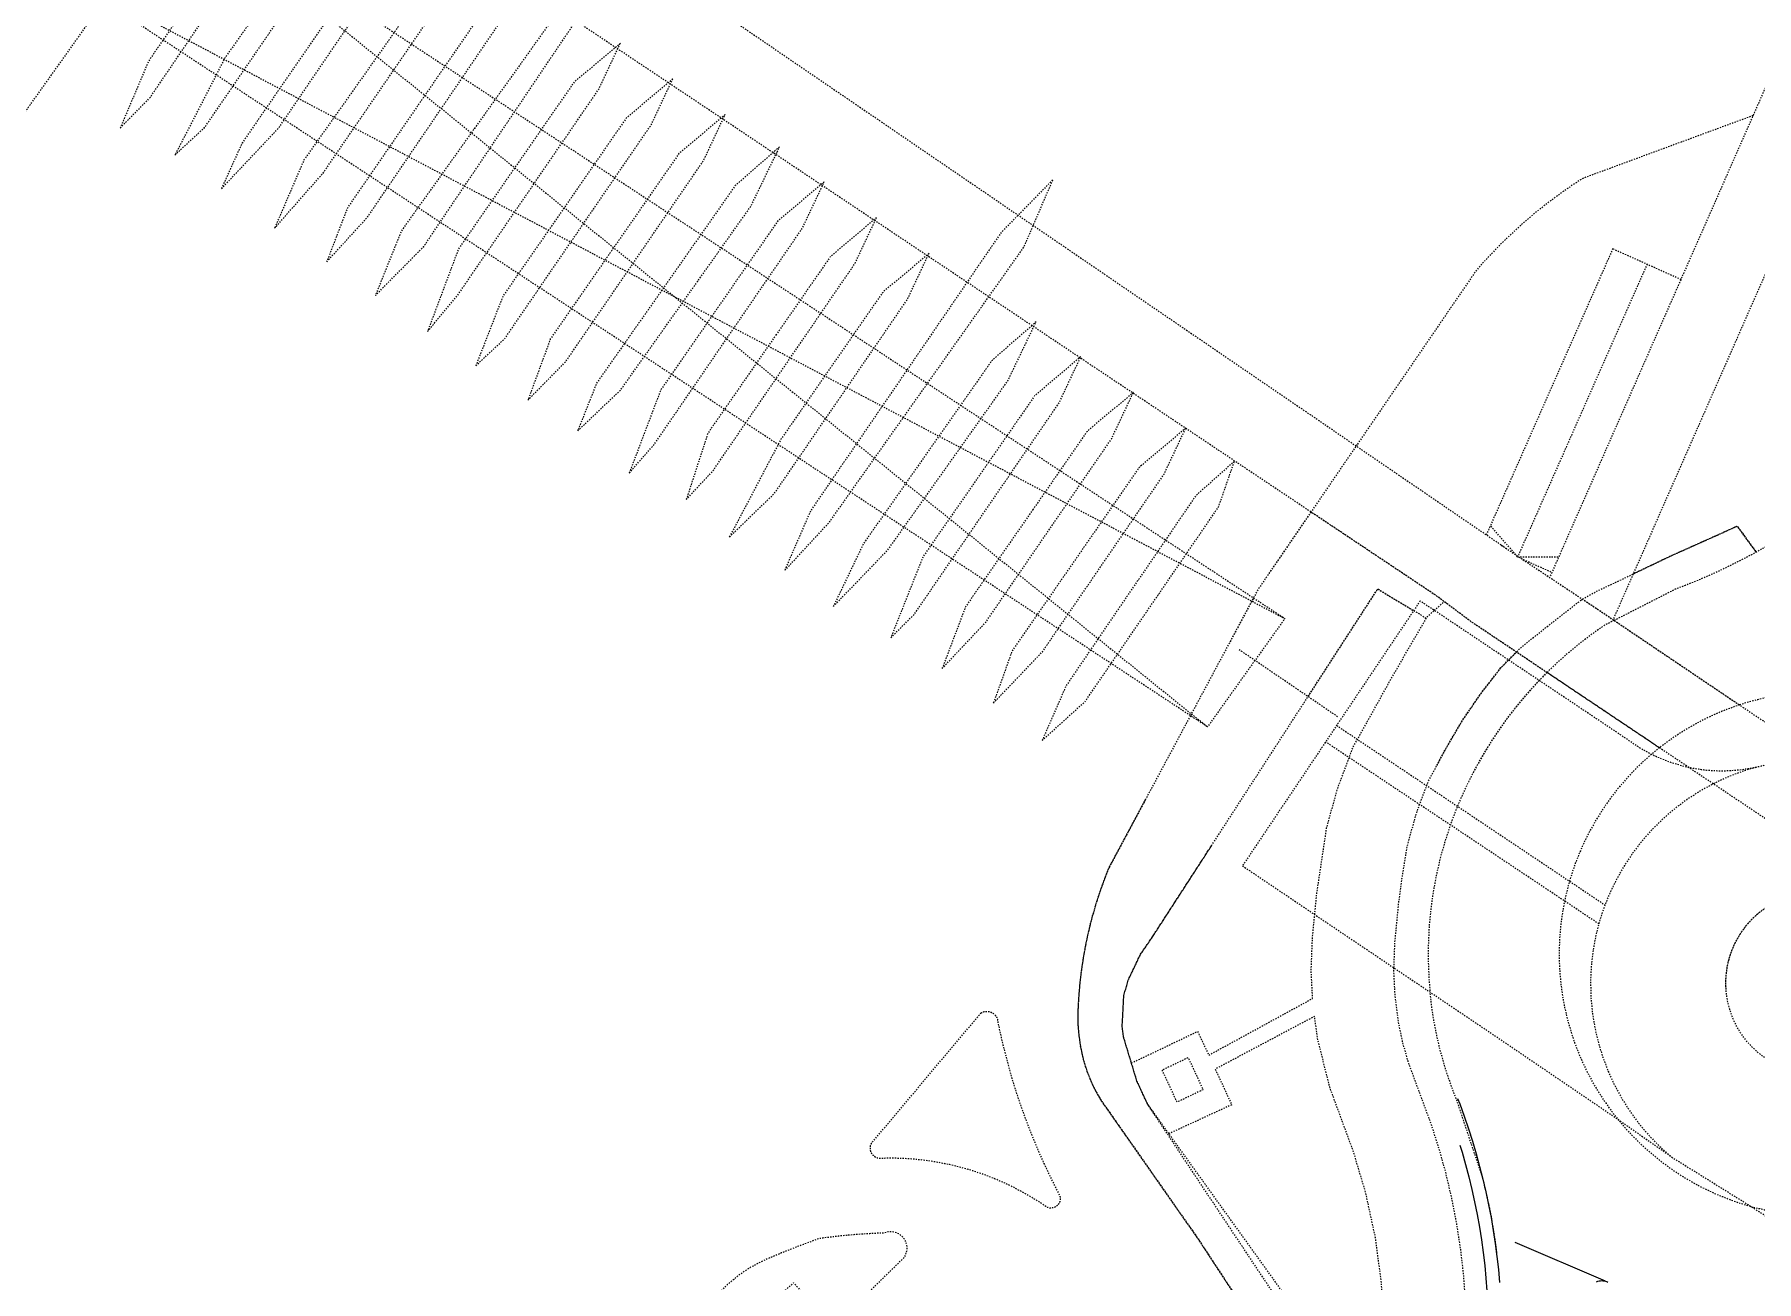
# Model space of a CAD drawing. Header units: millimetres. Extents: x 50357 to 985146, y 723188 to 1803594.
# Drawn here: x 829708.3 to 829839.8, y 818204.1 to 818299.3 of the extents above; entities that cross this region are included whole.
import ezdxf
from ezdxf.xclip import XClip

# ---------------------------------------------------------------- set-up
doc = ezdxf.new("R2010")
doc.units = ezdxf.units.MM
doc.header["$LTSCALE"] = 3
doc.header["$MEASUREMENT"] = 0
doc.linetypes.add('x-baseplan$0$DGN Style 2', pattern=[1.94727e-06, 0, -1.94727e-06])
doc.linetypes.add('x-baseplan$0$XXXXX-PIW-DWG-P00-XXXX-R100-WS4-00$0$XXXXX-PIW-P-WHCGRDP1-XXX$0$DIVIDE2', pattern=[0.625, 0.25, -0.125, 0, -0.125, 0, -0.125])
for name, color, linetype in [('00_Xref', 7, 'Continuous'), ('x-baseplan$0$XXXXX-PIW-DWG-P00-XXXX-R100-WS4-00$0$XXXXX-PIW-P-WHCGRDP1-XXX$0$MMH813_1', 3, 'Continuous'), ('x-baseplan$0$XXXXX-PIW-DWG-P00-XXXX-R100-WS4-00$0$XXXXX-PIW-P-WHCGRDP1-XXX$0$MMH813__', 3, 'Continuous'), ('x-baseplan$0$XXXXX-PIW-DWG-P00-XXXX-R100-WS4-00$0$XXXXX-PIW-P-WHCGRDP1-XXX$0$MMH813_T', 3, 'x-baseplan$0$XXXXX-PIW-DWG-P00-XXXX-R100-WS4-00$0$XXXXX-PIW-P-WHCGRDP1-XXX$0$DIVIDE2')]:
    doc.layers.add(name, color=color, linetype=linetype)
doc.layers.add('x-baseplan$0$AR-ROAD_AR_BS_MI_', color=7, linetype='Continuous', true_color=0x6d6d6d)

# ---------------------------------------------------------------- blocks, each defined once
blk = doc.blocks.new('x-baseplan$0$XXXXX-PIW-DWG-P00-XXXX-R100-WS4-00')
at = {"layer": 'x-baseplan$0$XXXXX-PIW-DWG-P00-XXXX-R100-WS4-00$0$XXXXX-PIW-P-WHCGRDP1-XXX$0$MMH813_1', "ltscale": 0.005142}
blk.add_lwpolyline([(834452.43, 818204.05), (834452.52, 818204.09), (834452.62, 818204.11), (834452.72, 818204.13), (834452.82, 818204.14), (834452.92, 818204.13), (834453.02, 818204.12), (834453.11, 818204.1), (834453.21, 818204.07), (834453.3, 818204.02)], dxfattribs=at)
at = {"layer": 'x-baseplan$0$XXXXX-PIW-DWG-P00-XXXX-R100-WS4-00$0$XXXXX-PIW-P-WHCGRDP1-XXX$0$MMH813__', "ltscale": 0.005142}
for points in [[(834441.82, 818218.05, 0), (834441.98, 818217.62, 0), (834442.32, 818216.68, 0), (834442.65, 818215.73, 0), (834442.95, 818214.78, 0), (834443.24, 818213.82, 0), (834443.5, 818212.85, 0), (834443.75, 818211.88, 0), (834443.98, 818210.91, 0), (834444.18, 818209.93, 0), (834444.37, 818208.95, 0), (834444.54, 818207.96, 0), (834444.69, 818206.98, 0), (834444.82, 818205.98, 0), (834444.93, 818204.99, 0), (834445.01, 818203.99, 0)], [(834442, 818214.48, 5.71), (834442.16, 818213.94, 5.72), (834442.43, 818213, 5.69), (834442.68, 818212.05, 5.64), (834442.91, 818211.1, 5.64), (834443.12, 818210.14, 5.65), (834443.31, 818209.18, 5.65), (834443.49, 818208.21, 5.63), (834443.64, 818207.25, 5.65), (834443.77, 818206.28, 5.64), (834443.89, 818205.3, 5.64), (834443.98, 818204.33, 5.64), (834444.06, 818203.35, 5.63)]]:
    blk.add_polyline3d(points, dxfattribs=at)
at = {"layer": 'x-baseplan$0$XXXXX-PIW-DWG-P00-XXXX-R100-WS4-00$0$XXXXX-PIW-P-WHCGRDP1-XXX$0$MMH813_T', "ltscale": 10}
blk.add_line((834453.11, 818204.1), (834444.57, 818207.74), dxfattribs=at)
blk = doc.blocks.new('x-baseplan')
at = {"layer": 'x-baseplan$0$AR-ROAD_AR_BS_MI_', "linetype": 'x-baseplan$0$DGN Style 2'}
for p, q in [((834473.77, 818314.41), (834449.02, 818258.21)), ((834479, 818312.06), (834453.69, 818254.6)), ((834366.73, 818292.08), (834366.72, 818292.06)), ((834368.23, 818291.03), (834368.24, 818291.05)), ((834370.23, 818289.68), (834370.23, 818289.68)), ((834371.79, 818288.61), (834371.79, 818288.61)), ((834374.23, 818286.96), (834374.23, 818286.95)), ((834375.79, 818285.89), (834375.8, 818285.89)), ((834378.23, 818284.23), (834378.23, 818284.23)), ((834379.8, 818283.16), (834379.8, 818283.17)), ((834453.67, 818282.92), (834444.01, 818261.07)), ((834456.29, 818281.74), (834446.4, 818259.39)), ((834453.68, 818282.91), (834458.91, 818280.56)), ((834382.28, 818281.48), (834382.27, 818281.48)), ((834383.8, 818280.44), (834383.8, 818280.45)), ((834385.79, 818279.09), (834385.79, 818279.08)), ((834387.35, 818278.02), (834387.36, 818278.02)), ((834391.36, 818275.29), (834391.36, 818275.3)), ((834393.8, 818273.64), (834393.79, 818273.64)), ((834395.36, 818272.57), (834395.36, 818272.57)), ((834401.88, 818268.14), (834401.88, 818268.14)), ((834403.4, 818267.1), (834403.41, 818267.1)), ((834405.4, 818265.74), (834405.39, 818265.74)), ((834406.96, 818264.68), (834406.96, 818264.68)), ((834410.96, 818261.95), (834410.96, 818261.95)), ((834446.4, 818259.39), (834444.35, 818261.74)), ((834413.4, 818260.3), (834413.4, 818260.29)), ((834446.4, 818259.39), (834449.54, 818259.4)), ((834446.66, 818259.27), (834449.01, 818258.22)), ((834414.96, 818259.23), (834414.96, 818259.23)), ((834449.02, 818258.21), (834448.81, 818257.74)), ((834418.96, 818256.5), (834418.97, 818256.51)), ((834432.66, 818247.18), (834425.11, 818252.32))]:
    blk.add_line(p, q, dxfattribs=at)
at = {"layer": 'x-baseplan$0$AR-ROAD_AR_BS_MI_', "linetype": 'x-baseplan$0$DGN Style 2', "flags": 128}
for points in [[(834343.79, 818329.47), (834445.38, 818260.14)], [(834448.64, 818250.56), (834442.92, 818254.39), (834440.12, 818256.47), (834334.7, 818326.87)], [(834453.78, 818254.55), (834458.46, 818256.94), (834459.23, 818257.24), (834459.99, 818257.54), (834460.74, 818257.86), (834461.49, 818258.19), (834462.23, 818258.54), (834462.96, 818258.9), (834463.69, 818259.27), (834464.42, 818259.65), (834465.13, 818260.05), (834465.84, 818260.45), (834466.54, 818260.88), (834467.23, 818261.31), (834467.92, 818261.75), (834468.81, 818262.36), (834477.42, 818269.7), (834478.01, 818270.35), (834478.59, 818271.01), (834479.16, 818271.69), (834479.72, 818272.37), (834480.27, 818273.06), (834480.8, 818273.76), (834481.33, 818274.47), (834481.84, 818275.19), (834482.33, 818275.92), (834482.82, 818276.65), (834483.29, 818277.4), (834483.75, 818278.15), (834484.2, 818278.91), (834484.63, 818279.68), (834485.05, 818280.45), (834485.45, 818281.24), (834485.84, 818282.03), (834486.22, 818282.82), (834486.71, 818283.92), (834496.65, 818308.01), (834499.33, 818314.5), (834500.01, 818316.15)], [(834500, 818315.62), (834492.39, 818297.18), (834481.35, 818270.4), (834473.04, 818250.25), (834472.95, 818250.06), (834472.87, 818249.87), (834472.77, 818249.68), (834472.68, 818249.5), (834472.58, 818249.31), (834472.48, 818249.13), (834472.37, 818248.95), (834472.34, 818248.9), (834472.26, 818248.77), (834472.15, 818248.59), (834472.04, 818248.41), (834471.92, 818248.24), (834471.8, 818248.07), (834471.68, 818247.9), (834471.55, 818247.73), (834471.42, 818247.56), (834471.29, 818247.4), (834471.15, 818247.24), (834471.01, 818247.08), (834470.87, 818246.93), (834470.73, 818246.77), (834470.58, 818246.62), (834470.43, 818246.47), (834470.28, 818246.33), (834470.13, 818246.18), (834469.97, 818246.04), (834469.81, 818245.91), (834469.65, 818245.77), (834469.49, 818245.64), (834469.32, 818245.51), (834469.16, 818245.38), (834468.99, 818245.26), (834468.81, 818245.14), (834468.64, 818245.02), (834468.46, 818244.91), (834468.29, 818244.8), (834468.27, 818244.79), (834468.11, 818244.69), (834467.92, 818244.59), (834467.74, 818244.49), (834467.55, 818244.39), (834467.37, 818244.29), (834467.18, 818244.2), (834466.99, 818244.11), (834466.8, 818244.03), (834466.6, 818243.94), (834466.41, 818243.87), (834466.21, 818243.79), (834466.01, 818243.72), (834465.82, 818243.65), (834465.62, 818243.59), (834465.42, 818243.53), (834465.21, 818243.47), (834465.01, 818243.41), (834464.81, 818243.36), (834464.6, 818243.32), (834464.4, 818243.27), (834464.19, 818243.23), (834463.98, 818243.2), (834463.78, 818243.17), (834463.57, 818243.14), (834463.36, 818243.11), (834463.15, 818243.09), (834462.94, 818243.07), (834462.73, 818243.06), (834462.52, 818243.05), (834462.31, 818243.04), (834462.1, 818243.04), (834461.89, 818243.04), (834461.68, 818243.04), (834461.47, 818243.05), (834461.26, 818243.06), (834461.05, 818243.07), (834460.84, 818243.09), (834460.64, 818243.11), (834460.43, 818243.14), (834460.22, 818243.17), (834460.01, 818243.2), (834459.81, 818243.24), (834459.6, 818243.28), (834459.48, 818243.31), (834459.39, 818243.32), (834459.19, 818243.37), (834458.99, 818243.42), (834458.78, 818243.48), (834458.58, 818243.54), (834458.38, 818243.6), (834458.18, 818243.66), (834457.98, 818243.73), (834457.79, 818243.8), (834457.59, 818243.88), (834457.4, 818243.96), (834457.2, 818244.04), (834457.01, 818244.13), (834456.82, 818244.21), (834456.63, 818244.31), (834456.62, 818244.31), (834456.44, 818244.4), (834456.26, 818244.5), (834456.08, 818244.6), (834455.89, 818244.71), (834455.71, 818244.82), (834455.54, 818244.93), (834455.36, 818245.04), (834455.19, 818245.16), (834455.01, 818245.28), (834454.78, 818245.45), (834448.05, 818249.95), (834445.71, 818251.51), (834442.9, 818253.39), (834440.04, 818255.3), (834438.96, 818256.02)], [(834354.33, 818313.96), (834351.39, 818311.07), (834341.87, 818297.25), (834339.7, 818292.14)], [(834341.18, 818312.19), (834428.63, 818254.68), (834422.72, 818246.41), (834335.37, 818303.84), (834341.18, 818312.19)], [(834341.18, 818312.19), (834381.99, 818279.27), (834422.72, 818246.41)], [(834343.87, 818290.07), (834346.14, 818292.16), (834356.48, 818307.25), (834358.43, 818311.13)], [(834358.42, 818311.15), (834355.09, 818307.94), (834347.68, 818297.46), (834343.88, 818290.07)], [(834339.69, 818292.13), (834341.97, 818294.44), (834352.93, 818310.55)], [(834362.13, 818308.66), (834359.19, 818305.76), (834349, 818290.97), (834347.42, 818287.49)], [(834376.45, 818305.68), (834361.15, 818284.25), (834359.18, 818279.34), (834362.88, 818283.09), (834377.47, 818304.72), (834379.37, 818308.78), (834376.45, 818305.68)], [(834366.22, 818305.84), (834362.89, 818302.63), (834353.73, 818289.69), (834351.48, 818284.47)], [(834351.48, 818284.47), (834355.19, 818288.69), (834364.28, 818301.94), (834366.23, 818305.82)], [(834347.43, 818287.5), (834351.8, 818292.13), (834360.73, 818305.24)], [(834335.37, 818303.84), (834381.99, 818279.27), (834428.63, 818254.68)], [(834369.93, 818303.35), (834366.98, 818300.46), (834357.04, 818286.02), (834355.47, 818281.92)], [(834355.47, 818281.92), (834358.56, 818285.3), (834368.52, 818299.94)], [(834377.89, 818298.6), (834374.35, 818295.62), (834365.53, 818282.9), (834363.16, 818276.59)], [(834363.17, 818276.6), (834365.46, 818279.36), (834376.24, 818295.09), (834377.89, 818298.6)], [(834381.89, 818295.88), (834378.35, 818292.9), (834368.92, 818279.29), (834366.85, 818273.98)], [(834366.85, 818273.98), (834369.06, 818276.05), (834380.24, 818292.37), (834381.89, 818295.88)], [(834370.82, 818271.35), (834373.72, 818274.3), (834384.24, 818289.64), (834385.89, 818293.15)], [(834385.89, 818293.15), (834382.36, 818290.17), (834372.54, 818276.02), (834370.83, 818271.35)], [(834464.37, 818293.07), (834451.38, 818288.28), (834451.12, 818288.12), (834450.87, 818287.95), (834450.62, 818287.79), (834450.38, 818287.62), (834450.13, 818287.45), (834449.88, 818287.28), (834449.64, 818287.1), (834449.4, 818286.93), (834449.16, 818286.75), (834448.92, 818286.57), (834448.68, 818286.38), (834448.44, 818286.2), (834448.2, 818286.01), (834447.97, 818285.83), (834447.74, 818285.64), (834447.51, 818285.45), (834447.28, 818285.25), (834447.05, 818285.06), (834446.82, 818284.86), (834446.6, 818284.66), (834446.38, 818284.46), (834446.16, 818284.26), (834445.94, 818284.05), (834445.72, 818283.85), (834445.5, 818283.64), (834445.29, 818283.43), (834445.07, 818283.22), (834444.86, 818283), (834444.65, 818282.79), (834444.45, 818282.57), (834444.24, 818282.36), (834444.04, 818282.14), (834443.83, 818281.91), (834443.63, 818281.69), (834443.43, 818281.47), (834443.21, 818281.21), (834434.16, 818267.98)], [(834389.72, 818290.4), (834386.66, 818287.73), (834376.07, 818272.64), (834374.63, 818269.01)], [(834374.63, 818269.01), (834377.9, 818272.12), (834387.86, 818286.16), (834389.86, 818290.3)], [(834389.86, 818290.3), (834390.04, 818290.67), (834389.72, 818290.4)], [(834393.45, 818288.01), (834389.91, 818285.03), (834380.97, 818272.13), (834378.56, 818265.78)], [(834378.56, 818265.78), (834380.49, 818268), (834391.8, 818284.5), (834393.45, 818288.01)], [(834406.97, 818284.16), (834392.41, 818262.9), (834390.42, 818258.33), (834393.84, 818262.03), (834408.71, 818283.05), (834410.93, 818288.2), (834406.97, 818284.16)], [(834382.91, 818263.76), (834384.96, 818265.96), (834395.8, 818281.78), (834397.45, 818285.28)], [(834397.45, 818285.28), (834393.92, 818282.3), (834389.8, 818276.36)], [(834386.21, 818260.9), (834389.65, 818264.23), (834399.81, 818279.05), (834401.46, 818282.56)], [(834401.46, 818282.56), (834397.92, 818279.58), (834390.15, 818268.37), (834386.22, 818260.91)], [(834409.32, 818277.05), (834406.27, 818274.39), (834396.44, 818260.38), (834394.15, 818255.6)], [(834394.15, 818255.6), (834398.32, 818259.93), (834407.47, 818272.82), (834409.46, 818276.96)], [(834409.46, 818276.96), (834409.64, 818277.33), (834409.32, 818277.05)], [(834389.79, 818276.36), (834384.57, 818268.83), (834382.92, 818263.76)], [(834398.54, 818253.22), (834400.32, 818254.99), (834411.4, 818271.16), (834413.05, 818274.67)], [(834413.05, 818274.67), (834409.52, 818271.68), (834400.99, 818259.39), (834398.54, 818253.22)], [(834402.45, 818250.86), (834405.79, 818254.4), (834415.41, 818268.43), (834417.06, 818271.94)], [(834417.06, 818271.94), (834413.52, 818268.96), (834409.4, 818263.01)], [(834421.06, 818269.22), (834417.52, 818266.24), (834407.8, 818252.21), (834406.37, 818248.22)], [(834406.37, 818248.22), (834410.11, 818252.14), (834419.41, 818265.71), (834421.06, 818269.22)], [(834434.15, 818267.97), (834430.63, 818262.82), (834430.62, 818262.81)], [(834410.09, 818245.37), (834413.38, 818248.35), (834423.57, 818263.21), (834424.78, 818266.69)], [(834424.78, 818266.69), (834421.81, 818264.04), (834417.4, 818257.57)], [(834409.4, 818263.02), (834404.24, 818255.57), (834402.46, 818250.87)], [(834430.63, 818262.82), (834426.56, 818256.87), (834426.29, 818256.36)], [(834430.62, 818262.81), (834427.36, 818258.05)], [(834459.48, 818243.31), (834457.23, 818244.81), (834449.18, 818250.2), (834448.64, 818250.56), (834446.31, 818252.12), (834442.92, 818254.39), (834440.79, 818255.98), (834440.12, 818256.47), (834430.62, 818262.81)], [(834451.2, 818256.05), (834451.34, 818256.16), (834451.36, 818256.17), (834452.43, 818256.76), (834453.46, 818257.24), (834458.03, 818259.43), (834463.16, 818261.73), (834464.6, 818259.75)], [(834455.23, 818258.1), (834458.04, 818259.44), (834463.17, 818261.74), (834464.61, 818259.76)], [(834445.15, 818260.29), (834446.35, 818259.48), (834451.5, 818256.06)], [(834445.15, 818260.29), (834445.38, 818260.14), (834446.35, 818259.48), (834451.34, 818256.16), (834451.5, 818256.06), (834452.34, 818255.5), (834452.65, 818255.3), (834453.77, 818254.54), (834463.14, 818248.22), (834463.35, 818248.08), (834466.41, 818246.03), (834468.27, 818244.79)], [(834417.39, 818257.58), (834411.91, 818249.53), (834410.1, 818245.38)], [(834434.96, 818186.43), (834434.23, 818191.83), (834428.99, 818201.32), (834418.15, 818217.61), (834417.33, 818219.37), (834416.32, 818222.7), (834416.21, 818223.57), (834416.33, 818225.9), (834416.69, 818227.12), (834417.61, 818229.05), (834418.47, 818230.3), (834435.72, 818256.94), (834438.46, 818255.28)], [(834430.4, 818248.72), (834435.72, 818256.94), (834438.46, 818255.28)], [(834426.28, 818256.35), (834426.23, 818256.26), (834426.18, 818256.16), (834421.47, 818247.37), (834421.41, 818247.27), (834421.41, 818247.26)], [(834426.29, 818256.36), (834424.39, 818252.81)], [(834438.96, 818256.02), (834438.46, 818255.28), (834432.58, 818246.52), (834431.74, 818245.26), (834425.39, 818235.8)], [(834436.96, 818228.01), (834437.03, 818229.93), (834437.32, 818232.92), (834437.57, 818234.8), (834437.98, 818237.34), (834438.67, 818239.78), (834438.92, 818240.48), (834439.46, 818241.92), (834439.58, 818242.24), (834440.72, 818244.38), (834442.08, 818246.74), (834443.55, 818248.89), (834445.13, 818250.93), (834445.71, 818251.51), (834446.7, 818252.51), (834448.53, 818253.97), (834449.95, 818255.08), (834451.2, 818256.05)], [(834440.04, 818255.3), (834440.79, 818255.98)], [(834451.5, 818256.06), (834452.65, 818255.3), (834453.77, 818254.54)], [(834430.91, 818232.08), (834431.06, 818233.63), (834431.82, 818238.7), (834432.67, 818241.74), (834433.54, 818244.06), (834433.83, 818244.84), (834434.17, 818245.45), (834436.75, 818250.09), (834439.47, 818254.78)], [(834438.47, 818255.29), (834439.4, 818254.72), (834440.05, 818255.31), (834440.05, 818255.31)], [(834453.77, 818254.54), (834453.1, 818254.2), (834452.66, 818253.9), (834452.22, 818253.59), (834451.79, 818253.27), (834451.37, 818252.95), (834450.95, 818252.61), (834450.53, 818252.27), (834450.12, 818251.93), (834449.72, 818251.57), (834449.32, 818251.21), (834448.64, 818250.56)], [(834453.77, 818254.54), (834463.14, 818248.22), (834463.35, 818248.08)], [(834424.38, 818252.82), (834424.38, 818252.82)], [(834440.24, 818243.46), (834440.73, 818244.39), (834442.09, 818246.75), (834443.56, 818248.9), (834445.14, 818250.94), (834446.31, 818252.12)], [(834448.64, 818250.56), (834448.35, 818250.26), (834448.05, 818249.95)], [(834448.65, 818250.57), (834448.36, 818250.27), (834448.06, 818249.96)], [(834457.23, 818244.81), (834449.18, 818250.2), (834448.64, 818250.56)], [(834448.05, 818249.95), (834447.68, 818249.56), (834447.32, 818249.16), (834446.97, 818248.76), (834446.62, 818248.35), (834446.28, 818247.94), (834445.95, 818247.51), (834445.62, 818247.09), (834445.31, 818246.65), (834445, 818246.22), (834444.7, 818245.77), (834444.4, 818245.33), (834444.12, 818244.87), (834443.84, 818244.41), (834443.57, 818243.95), (834443.31, 818243.48), (834443.05, 818243.01), (834442.81, 818242.53), (834442.57, 818242.05), (834442.34, 818241.57), (834442.12, 818241.08), (834441.91, 818240.58), (834441.81, 818240.35), (834441.7, 818240.09), (834441.51, 818239.59), (834441.32, 818239.09), (834441.27, 818238.92), (834441.15, 818238.58), (834440.82, 818237.56), (834440.68, 818237.06), (834440.54, 818236.57), (834440.42, 818236.07), (834440.3, 818235.57), (834440.19, 818235.06), (834440.09, 818234.56), (834440, 818234.05), (834439.91, 818233.54), (834439.84, 818233.03), (834439.78, 818232.52), (834439.72, 818232.01), (834439.67, 818231.5), (834439.63, 818230.98), (834439.61, 818230.47), (834439.59, 818229.95), (834439.57, 818229.44), (834439.57, 818228.92), (834439.58, 818228.41), (834439.6, 818227.89), (834439.62, 818227.38), (834439.65, 818226.87), (834439.72, 818226.16)], [(834448.06, 818249.96), (834447.69, 818249.57), (834447.33, 818249.17), (834446.98, 818248.77), (834446.63, 818248.36), (834446.29, 818247.94), (834445.96, 818247.52), (834445.63, 818247.1), (834445.32, 818246.66), (834445.01, 818246.23), (834444.71, 818245.78), (834444.41, 818245.33), (834444.13, 818244.88), (834443.85, 818244.42), (834443.58, 818243.96), (834443.32, 818243.49), (834443.06, 818243.02), (834442.91, 818242.72)], [(834472.34, 818248.9), (834472, 818248.94), (834471.65, 818248.98), (834471.3, 818249.01), (834470.95, 818249.04), (834470.6, 818249.06), (834470.25, 818249.08), (834469.91, 818249.08), (834469.56, 818249.09), (834469.21, 818249.08), (834468.86, 818249.07), (834468.51, 818249.06), (834468.16, 818249.03), (834467.81, 818249.01), (834467.46, 818248.97), (834467.12, 818248.93), (834466.77, 818248.88), (834466.42, 818248.83), (834466.08, 818248.77), (834465.74, 818248.71), (834465.39, 818248.64), (834465.05, 818248.56), (834464.71, 818248.48), (834464.37, 818248.39), (834464.04, 818248.3), (834463.7, 818248.2), (834463.35, 818248.08)], [(834463.35, 818248.08), (834463.02, 818247.97), (834462.69, 818247.85), (834462.36, 818247.73), (834462.03, 818247.6), (834461.71, 818247.47), (834461.39, 818247.33), (834461.07, 818247.18), (834460.76, 818247.03), (834460.45, 818246.87), (834460.14, 818246.71), (834459.83, 818246.54), (834459.53, 818246.37), (834459.23, 818246.19), (834458.93, 818246.01), (834458.64, 818245.82), (834458.34, 818245.62), (834458.06, 818245.42), (834457.77, 818245.22), (834457.23, 818244.81)], [(834421.41, 818247.26), (834415.18, 818235.64), (834415.07, 818235.36), (834414.96, 818235.08), (834414.85, 818234.8), (834414.75, 818234.52), (834414.65, 818234.24), (834414.55, 818233.96), (834414.45, 818233.67), (834414.35, 818233.39), (834414.26, 818233.1), (834414.17, 818232.82), (834414.09, 818232.53), (834414.01, 818232.24), (834413.92, 818231.95), (834413.85, 818231.66), (834413.77, 818231.37), (834413.7, 818231.08), (834413.63, 818230.79), (834413.56, 818230.5), (834413.5, 818230.2), (834413.44, 818229.91), (834413.38, 818229.61), (834413.33, 818229.32), (834413.27, 818229.02), (834413.22, 818228.73), (834413.18, 818228.43), (834413.13, 818228.14), (834413.09, 818227.84), (834413.05, 818227.54), (834413.02, 818227.24), (834412.98, 818226.94), (834412.95, 818226.65), (834412.93, 818226.35), (834412.9, 818226.05), (834412.88, 818225.75), (834412.86, 818225.45), (834412.84, 818225.15), (834412.83, 818224.85), (834412.82, 818224.55), (834412.82, 818224.25), (834412.82, 818223.95), (834412.83, 818223.65), (834412.85, 818223.35), (834412.88, 818223.05), (834412.91, 818222.75), (834412.95, 818222.46), (834412.99, 818222.16), (834413.05, 818221.86), (834413.11, 818221.57), (834413.17, 818221.28), (834413.24, 818220.99), (834413.33, 818220.7), (834413.42, 818220.41), (834413.51, 818220.13), (834413.62, 818219.85), (834413.73, 818219.57), (834413.85, 818219.29), (834413.97, 818219.02), (834414.11, 818218.75), (834414.25, 818218.49), (834414.4, 818218.23), (834414.55, 818217.97), (834414.71, 818217.72), (834414.88, 818217.47), (834415.08, 818217.2), (834421.98, 818207.35), (834426.39, 818200.63), (834426.49, 818200.42), (834426.52, 818200.36), (834426.65, 818200.09), (834426.78, 818199.82), (834426.91, 818199.54), (834427.03, 818199.27), (834427.15, 818199), (834427.27, 818198.72), (834427.39, 818198.45), (834427.5, 818198.17), (834427.62, 818197.89), (834427.73, 818197.61), (834427.84, 818197.33), (834427.95, 818197.05), (834428.05, 818196.77), (834428.76, 818195.43)], [(834432.58, 818246.52), (834434.17, 818245.45), (834439.46, 818241.92), (834441.81, 818240.35), (834450.36, 818234.63), (834453.08, 818232.81)], [(834452.6, 818231.37), (834449.99, 818233.11), (834441.27, 818238.92), (834438.92, 818240.48), (834433.54, 818244.06), (834431.74, 818245.26)], [(834457.23, 818244.81), (834456.96, 818244.59), (834456.62, 818244.31)], [(834456.62, 818244.31), (834456.36, 818244.08), (834456.1, 818243.85), (834455.84, 818243.61), (834455.59, 818243.37), (834455.34, 818243.12), (834455.1, 818242.87), (834454.86, 818242.62), (834454.63, 818242.36), (834454.4, 818242.09), (834454.17, 818241.83), (834453.95, 818241.56), (834453.74, 818241.28), (834453.52, 818241), (834453.32, 818240.72), (834453.12, 818240.43), (834452.84, 818240.02), (834452.65, 818239.72), (834452.47, 818239.43), (834452.29, 818239.13), (834452.12, 818238.82), (834451.95, 818238.52), (834451.79, 818238.21), (834451.63, 818237.9), (834451.48, 818237.58), (834451.33, 818237.27), (834451.19, 818236.95), (834451.06, 818236.63), (834450.93, 818236.3), (834450.8, 818235.98), (834450.69, 818235.65), (834450.57, 818235.32), (834450.47, 818234.98), (834450.37, 818234.65), (834450.36, 818234.63), (834450.27, 818234.31), (834450.19, 818233.98), (834450.1, 818233.64), (834450.03, 818233.3), (834449.99, 818233.11), (834449.95, 818232.96), (834449.89, 818232.61), (834449.83, 818232.27), (834449.78, 818231.92), (834449.73, 818231.58), (834449.69, 818231.23), (834449.66, 818230.89), (834449.63, 818230.54), (834449.6, 818230.19), (834449.59, 818229.84), (834449.58, 818229.49), (834449.57, 818229.14), (834449.58, 818228.79), (834449.58, 818228.45), (834449.6, 818228.1), (834449.62, 818227.75), (834449.64, 818227.4), (834449.68, 818227.05), (834449.71, 818226.71), (834449.76, 818226.36), (834449.81, 818226.02), (834449.86, 818225.67), (834449.93, 818225.33), (834449.99, 818224.99), (834450.07, 818224.65), (834450.15, 818224.31), (834450.24, 818223.97), (834450.33, 818223.63), (834450.43, 818223.3), (834450.53, 818222.96), (834450.64, 818222.63), (834450.75, 818222.3), (834450.87, 818221.98), (834451, 818221.65), (834451.13, 818221.33), (834451.27, 818221.01), (834451.41, 818220.69), (834451.56, 818220.37), (834451.72, 818220.06), (834451.88, 818219.75), (834452.04, 818219.44), (834452.21, 818219.14), (834452.39, 818218.84), (834452.57, 818218.54), (834452.76, 818218.25), (834452.95, 818217.95), (834453.15, 818217.67), (834453.35, 818217.38), (834453.55, 818217.1), (834453.76, 818216.82), (834454.05, 818216.46)], [(834486.46, 818228.69), (834486.12, 818228.56), (834483.23, 818227.44), (834476.28, 818232.08), (834475.18, 818232.82), (834467.85, 818237.71), (834463.02, 818240.94), (834459.75, 818243.12), (834459.48, 818243.31)], [(834417.97, 818240.85), (834415.18, 818235.64), (834415.07, 818235.36), (834414.96, 818235.08), (834414.85, 818234.8), (834414.75, 818234.52), (834414.65, 818234.24), (834414.55, 818233.96), (834414.45, 818233.67), (834414.35, 818233.39), (834414.26, 818233.1), (834414.17, 818232.82), (834414.09, 818232.53), (834414.01, 818232.24), (834413.92, 818231.95), (834413.85, 818231.66), (834413.77, 818231.37), (834413.7, 818231.08), (834413.63, 818230.79), (834413.56, 818230.5), (834413.5, 818230.2), (834413.44, 818229.91), (834413.38, 818229.61), (834413.33, 818229.32), (834413.27, 818229.02), (834413.22, 818228.73), (834413.18, 818228.43), (834413.13, 818228.13), (834413.09, 818227.84), (834413.05, 818227.54), (834413.02, 818227.24), (834412.98, 818226.94), (834412.95, 818226.65), (834412.93, 818226.35), (834412.9, 818226.05), (834412.88, 818225.75), (834412.86, 818225.45), (834412.84, 818225.15), (834412.83, 818224.85), (834412.82, 818224.55), (834412.82, 818224.25), (834412.82, 818223.95), (834412.83, 818223.65), (834412.85, 818223.35), (834412.88, 818223.05), (834412.91, 818222.75), (834412.95, 818222.46), (834412.99, 818222.16), (834413.05, 818221.86), (834413.11, 818221.57), (834413.17, 818221.28), (834413.24, 818220.99), (834413.33, 818220.7), (834413.42, 818220.41), (834413.51, 818220.13), (834413.62, 818219.85), (834413.73, 818219.57), (834413.85, 818219.29), (834413.97, 818219.02), (834414.11, 818218.75), (834414.25, 818218.49), (834414.4, 818218.23), (834414.55, 818217.97), (834414.71, 818217.72), (834414.88, 818217.47), (834415.08, 818217.2), (834421.98, 818207.35), (834426.39, 818200.63), (834426.49, 818200.42)], [(834435.06, 818186.66), (834435.1, 818186.74), (834434.35, 818190.16), (834433.93, 818192.46), (834433.21, 818194.68), (834432.25, 818196.74), (834432.21, 818196.81), (834431.43, 818198.07), (834430.26, 818200.33), (834429.32, 818202.07), (834418.15, 818217.61), (834417.33, 818219.37), (834416.32, 818222.7), (834416.21, 818223.57), (834416.33, 818225.9), (834416.69, 818227.12), (834417.61, 818229.05), (834418.47, 818230.3), (834423.06, 818237.39)], [(834425.39, 818235.8), (834428.69, 818233.58), (834430.91, 818232.08), (834436.96, 818228.01), (834439.72, 818226.16), (834445.29, 818222.41), (834454.05, 818216.46), (834458.17, 818213.57), (834464.22, 818209.8), (834464.22, 818209.8), (834466.27, 818208.48), (834475.4, 818202.6), (834493.03, 818192.41), (834496.5, 818190.55), (834500, 818188.75)], [(834416.91, 818220.75), (834418.41, 818221.46), (834420.4, 818222.41), (834421.96, 818223.16), (834422.82, 818221.35), (834430.75, 818225.68), (834430.7, 818226.63), (834430.64, 818227.81), (834430.74, 818230.36), (834430.91, 818232.08)], [(834443.9, 818188.76), (834441.33, 818189.37), (834441.71, 818191.26), (834442, 818193.07), (834442.24, 818194.98), (834442.39, 818196.9), (834442.48, 818198.82), (834442.49, 818200.75), (834442.42, 818202.67), (834442.28, 818204.59), (834442.06, 818206.5), (834441.75, 818208.49), (834441.37, 818210.46), (834440.91, 818212.42), (834440.41, 818214.19), (834439.83, 818216.02), (834438.04, 818220.86), (834437.64, 818222.29), (834437.33, 818223.75), (834437.05, 818225.83), (834436.95, 818227.84), (834436.96, 818228.01)], [(834444.82, 818206.26), (834444.79, 818206.52), (834444.68, 818207.31), (834444.55, 818208.1), (834444.42, 818208.89), (834444.27, 818209.68), (834444.1, 818210.46), (834443.75, 818211.94), (834441.76, 818217.91), (834441.57, 818218.39), (834441.39, 818218.87), (834441.22, 818219.36), (834441.05, 818219.84), (834440.89, 818220.33), (834440.75, 818220.83), (834440.61, 818221.32), (834440.47, 818221.82), (834440.35, 818222.32), (834440.24, 818222.82), (834440.14, 818223.33), (834440.04, 818223.83), (834439.95, 818224.34), (834439.87, 818224.85), (834439.81, 818225.36), (834439.72, 818226.16)], [(834405.42, 818224.56), (834405.44, 818224.57), (834405.45, 818224.58), (834405.46, 818224.58), (834405.47, 818224.59), (834405.49, 818224.6), (834405.5, 818224.6), (834405.51, 818224.61), (834405.53, 818224.62), (834405.54, 818224.62), (834405.55, 818224.63), (834405.57, 818224.63), (834405.58, 818224.64), (834405.59, 818224.64), (834405.61, 818224.65), (834405.62, 818224.65), (834405.64, 818224.66), (834405.65, 818224.66), (834405.66, 818224.67), (834405.68, 818224.67), (834405.69, 818224.67), (834405.71, 818224.68), (834405.72, 818224.68), (834405.74, 818224.68), (834405.75, 818224.68), (834405.77, 818224.69), (834405.78, 818224.69), (834405.79, 818224.69), (834405.81, 818224.69), (834405.82, 818224.69), (834405.84, 818224.69), (834405.85, 818224.69), (834405.87, 818224.69), (834405.88, 818224.69), (834405.9, 818224.69), (834405.91, 818224.69), (834405.93, 818224.69), (834405.94, 818224.69), (834405.96, 818224.69), (834405.97, 818224.69), (834405.98, 818224.68), (834406, 818224.68), (834406.01, 818224.68), (834406.03, 818224.68), (834406.04, 818224.68), (834406.06, 818224.67), (834406.07, 818224.67), (834406.09, 818224.67), (834406.1, 818224.66), (834406.11, 818224.66), (834406.13, 818224.65), (834406.14, 818224.65), (834406.16, 818224.64), (834406.17, 818224.64), (834406.18, 818224.63), (834406.2, 818224.63), (834406.21, 818224.62), (834406.22, 818224.62), (834406.24, 818224.61), (834406.25, 818224.6), (834406.26, 818224.6), (834406.28, 818224.59), (834406.29, 818224.58), (834406.3, 818224.58), (834406.31, 818224.57), (834406.33, 818224.56), (834406.34, 818224.55), (834406.35, 818224.54), (834406.36, 818224.54), (834406.37, 818224.53), (834406.39, 818224.52), (834406.4, 818224.51), (834406.41, 818224.5), (834406.42, 818224.49), (834406.43, 818224.48), (834406.44, 818224.47), (834406.45, 818224.46), (834406.46, 818224.45), (834406.47, 818224.44), (834406.48, 818224.43), (834406.49, 818224.42), (834406.5, 818224.41), (834406.51, 818224.4), (834406.52, 818224.39), (834406.53, 818224.37), (834406.54, 818224.36), (834406.55, 818224.35), (834406.56, 818224.34), (834406.57, 818224.33), (834406.57, 818224.31), (834406.58, 818224.3), (834406.59, 818224.29), (834406.6, 818224.28), (834406.61, 818224.26), (834406.61, 818224.25), (834406.62, 818224.24), (834406.63, 818224.23), (834406.63, 818224.21), (834406.64, 818224.2), (834406.64, 818224.19), (834406.65, 818224.17), (834406.66, 818224.16), (834406.66, 818224.14), (834406.67, 818224.13), (834406.67, 818224.12), (834406.67, 818224.1), (834406.68, 818224.09), (834406.68, 818224.07), (834406.69, 818224.06), (834406.69, 818224.05), (834406.69, 818224.03), (834406.7, 818224.02), (834406.7, 818224), (834406.7, 818223.99), (834406.7, 818223.97), (834406.71, 818223.96), (834406.71, 818223.95), (834406.71, 818223.93), (834406.71, 818223.92), (834406.71, 818223.9), (834406.71, 818223.89), (834406.71, 818223.87), (834406.71, 818223.86), (834406.71, 818223.84), (834406.9, 818222.99), (834407.09, 818222.14), (834407.31, 818221.29), (834407.53, 818220.45), (834407.77, 818219.61), (834408.03, 818218.77), (834408.3, 818217.94), (834408.59, 818217.12), (834408.89, 818216.3), (834409.2, 818215.49), (834409.53, 818214.68), (834409.87, 818213.87), (834410.23, 818213.08), (834410.6, 818212.29), (834410.98, 818211.5), (834411.43, 818210.63), (834411.43, 818210.61), (834411.44, 818210.6), (834411.44, 818210.59), (834411.44, 818210.58), (834411.45, 818210.57), (834411.45, 818210.56), (834411.45, 818210.54), (834411.46, 818210.53), (834411.46, 818210.52), (834411.46, 818210.51), (834411.46, 818210.49), (834411.47, 818210.48), (834411.47, 818210.47), (834411.47, 818210.46), (834411.47, 818210.45), (834411.47, 818210.43), (834411.47, 818210.42), (834411.47, 818210.41), (834411.47, 818210.4), (834411.47, 818210.38), (834411.47, 818210.37), (834411.47, 818210.36), (834411.47, 818210.35), (834411.47, 818210.34), (834411.47, 818210.32), (834411.47, 818210.31), (834411.47, 818210.3), (834411.47, 818210.29), (834411.46, 818210.27), (834411.46, 818210.26), (834411.46, 818210.25), (834411.46, 818210.24), (834411.46, 818210.23), (834411.45, 818210.21), (834411.45, 818210.2), (834411.45, 818210.19), (834411.44, 818210.18), (834411.44, 818210.17), (834411.44, 818210.16), (834411.43, 818210.14), (834411.43, 818210.13), (834411.42, 818210.12), (834411.42, 818210.11), (834411.41, 818210.1), (834411.41, 818210.09), (834411.4, 818210.08), (834411.4, 818210.07), (834411.39, 818210.05), (834411.39, 818210.04), (834411.38, 818210.03), (834411.37, 818210.02), (834411.37, 818210.01), (834411.36, 818210), (834411.35, 818209.99), (834411.35, 818209.98), (834411.34, 818209.97), (834411.33, 818209.96), (834411.33, 818209.95), (834411.32, 818209.94), (834411.31, 818209.93), (834411.3, 818209.92), (834411.29, 818209.91), (834411.29, 818209.9), (834411.28, 818209.9), (834411.27, 818209.89), (834411.26, 818209.88), (834411.25, 818209.87), (834411.24, 818209.86), (834411.23, 818209.85), (834411.22, 818209.84), (834411.21, 818209.84), (834411.2, 818209.83), (834411.19, 818209.82), (834411.19, 818209.81), (834411.18, 818209.81), (834411.16, 818209.8), (834411.15, 818209.79), (834411.14, 818209.79), (834411.13, 818209.78), (834411.12, 818209.77), (834411.11, 818209.77), (834411.1, 818209.76), (834411.09, 818209.76), (834411.08, 818209.75), (834411.07, 818209.75), (834411.06, 818209.74), (834411.05, 818209.74), (834411.04, 818209.73), (834411.02, 818209.73), (834411.01, 818209.72), (834411, 818209.72), (834410.99, 818209.71), (834410.98, 818209.71), (834410.97, 818209.71), (834410.95, 818209.7), (834410.94, 818209.7), (834410.93, 818209.7), (834410.92, 818209.69), (834410.91, 818209.69), (834410.89, 818209.69), (834410.88, 818209.69), (834410.87, 818209.69), (834410.86, 818209.68), (834410.85, 818209.68), (834410.83, 818209.68), (834410.82, 818209.68), (834410.81, 818209.68), (834410.8, 818209.68), (834410.78, 818209.68), (834410.77, 818209.68), (834410.76, 818209.68), (834410.75, 818209.68), (834410.74, 818209.68), (834410.72, 818209.68), (834410.71, 818209.68), (834410.7, 818209.68), (834410.69, 818209.68), (834410.67, 818209.68), (834410.66, 818209.69), (834410.65, 818209.69), (834410.64, 818209.69), (834410.63, 818209.69), (834410.61, 818209.7), (834410.6, 818209.7), (834410.59, 818209.7), (834410.58, 818209.7), (834410.57, 818209.71), (834410.55, 818209.71), (834410.54, 818209.72), (834410.53, 818209.72), (834410.52, 818209.72), (834410.51, 818209.73), (834410.5, 818209.73), (834410.49, 818209.74), (834410.47, 818209.74), (834410.46, 818209.75), (834410.45, 818209.75), (834410.44, 818209.76), (834410.43, 818209.77), (834410.42, 818209.77), (834410.41, 818209.78), (834410.4, 818209.78), (834410.38, 818209.8), (834410.08, 818210), (834409.77, 818210.2), (834409.46, 818210.39), (834409.14, 818210.58), (834408.83, 818210.77), (834408.51, 818210.94), (834408.18, 818211.11), (834407.86, 818211.28), (834407.53, 818211.44), (834407.19, 818211.6), (834406.86, 818211.74), (834406.52, 818211.89), (834406.18, 818212.02), (834405.84, 818212.16), (834405.5, 818212.28), (834405.15, 818212.4), (834404.8, 818212.51), (834404.45, 818212.62), (834404.1, 818212.72), (834403.74, 818212.81), (834403.39, 818212.9), (834403.03, 818212.99), (834402.67, 818213.06), (834402.31, 818213.13), (834401.95, 818213.19), (834401.59, 818213.25), (834401.23, 818213.3), (834400.86, 818213.35), (834400.5, 818213.38), (834400.14, 818213.42), (834399.77, 818213.44), (834399.4, 818213.46), (834399.04, 818213.47), (834398.67, 818213.48), (834397.98, 818213.47), (834397.97, 818213.47), (834397.96, 818213.47), (834397.94, 818213.46), (834397.93, 818213.46), (834397.92, 818213.46), (834397.9, 818213.46), (834397.89, 818213.45), (834397.88, 818213.45), (834397.86, 818213.45), (834397.85, 818213.45), (834397.83, 818213.45), (834397.82, 818213.45), (834397.81, 818213.45), (834397.79, 818213.45), (834397.78, 818213.45), (834397.76, 818213.45), (834397.75, 818213.45), (834397.74, 818213.45), (834397.72, 818213.45), (834397.71, 818213.45), (834397.69, 818213.45), (834397.68, 818213.45), (834397.67, 818213.45), (834397.65, 818213.46), (834397.64, 818213.46), (834397.63, 818213.46), (834397.61, 818213.46), (834397.6, 818213.47), (834397.59, 818213.47), (834397.57, 818213.47), (834397.56, 818213.48), (834397.54, 818213.48), (834397.53, 818213.49), (834397.52, 818213.49), (834397.51, 818213.49), (834397.49, 818213.5), (834397.48, 818213.5), (834397.47, 818213.51), (834397.45, 818213.52), (834397.44, 818213.52), (834397.43, 818213.53), (834397.42, 818213.53), (834397.4, 818213.54), (834397.39, 818213.55), (834397.38, 818213.55), (834397.37, 818213.56), (834397.36, 818213.57), (834397.34, 818213.57), (834397.33, 818213.58), (834397.32, 818213.59), (834397.31, 818213.6), (834397.3, 818213.61), (834397.29, 818213.62), (834397.28, 818213.62), (834397.27, 818213.63), (834397.25, 818213.64), (834397.24, 818213.65), (834397.23, 818213.66), (834397.22, 818213.67), (834397.21, 818213.68), (834397.2, 818213.69), (834397.19, 818213.7), (834397.19, 818213.71), (834397.18, 818213.72), (834397.17, 818213.73), (834397.16, 818213.74), (834397.15, 818213.75), (834397.14, 818213.76), (834397.13, 818213.78), (834397.12, 818213.79), (834397.12, 818213.8), (834397.11, 818213.81), (834397.1, 818213.82), (834397.09, 818213.83), (834397.09, 818213.85), (834397.08, 818213.86), (834397.07, 818213.87), (834397.07, 818213.88), (834397.06, 818213.89), (834397.06, 818213.91), (834397.05, 818213.92), (834397.04, 818213.93), (834397.04, 818213.95), (834397.03, 818213.96), (834397.03, 818213.97), (834397.02, 818213.98), (834397.02, 818214), (834397.02, 818214.01), (834397.01, 818214.02), (834397.01, 818214.04), (834397, 818214.05), (834397, 818214.06), (834397, 818214.08), (834397, 818214.09), (834396.99, 818214.11), (834396.99, 818214.12), (834396.99, 818214.13), (834396.99, 818214.15), (834396.98, 818214.16), (834396.98, 818214.17), (834396.98, 818214.19), (834396.98, 818214.2), (834396.98, 818214.22), (834396.98, 818214.23), (834396.98, 818214.24), (834396.98, 818214.26), (834396.98, 818214.27), (834396.98, 818214.29), (834396.98, 818214.3), (834396.98, 818214.31), (834396.99, 818214.33), (834396.99, 818214.34), (834396.99, 818214.36), (834396.99, 818214.37), (834396.99, 818214.38), (834397, 818214.4), (834397, 818214.41), (834397, 818214.42), (834397, 818214.44), (834397.01, 818214.45), (834397.01, 818214.46), (834397.02, 818214.48), (834397.02, 818214.49), (834397.02, 818214.5), (834397.03, 818214.52), (834397.03, 818214.53), (834397.04, 818214.54), (834397.04, 818214.56), (834397.05, 818214.57), (834397.06, 818214.58), (834397.06, 818214.59), (834397.07, 818214.61), (834397.07, 818214.62), (834397.08, 818214.63), (834397.09, 818214.64), (834397.09, 818214.66), (834397.1, 818214.67), (834397.11, 818214.68), (834397.12, 818214.69), (834397.13, 818214.7), (834397.13, 818214.71), (834397.14, 818214.72), (834397.15, 818214.74), (834397.16, 818214.75), (834397.17, 818214.76), (834397.18, 818214.77), (834405.42, 818224.56)], [(834435.06, 818186.66), (834435.76, 818193.96), (834436.11, 818197.3), (834436.19, 818200.65), (834436, 818204), (834435.55, 818207.4), (834434.8, 818210.85), (834433.87, 818213.98), (834432.05, 818218.92), (834431.12, 818222.66), (834430.9, 818224.31), (834423.31, 818220.28), (834424.57, 818217.56), (834423.2, 818216.93), (834421.21, 818216.01), (834419.77, 818215.35)], [(834464.22, 818209.8), (834464.22, 818209.8), (834464.55, 818209.71), (834464.89, 818209.63), (834465.23, 818209.55), (834465.57, 818209.48), (834465.72, 818209.45), (834465.92, 818209.41), (834466.26, 818209.35), (834466.61, 818209.29), (834466.95, 818209.24), (834467.3, 818209.2), (834467.64, 818209.16), (834467.99, 818209.13), (834468.34, 818209.11), (834468.69, 818209.09), (834469.04, 818209.08), (834469.39, 818209.07), (834469.74, 818209.07), (834470.08, 818209.08), (834470.43, 818209.09), (834470.78, 818209.11), (834471.13, 818209.13), (834471.48, 818209.16), (834471.82, 818209.2), (834472.17, 818209.24), (834472.52, 818209.29), (834472.86, 818209.34), (834473.21, 818209.4), (834473.55, 818209.47), (834473.89, 818209.54), (834474.23, 818209.62), (834474.57, 818209.7), (834474.91, 818209.79), (834475.24, 818209.89), (834475.57, 818209.99), (834475.91, 818210.1), (834476.24, 818210.21), (834476.57, 818210.33), (834476.89, 818210.45), (834477.21, 818210.58), (834477.54, 818210.72), (834477.86, 818210.86), (834478.17, 818211.01), (834478.49, 818211.16), (834478.8, 818211.32), (834479.1, 818211.48), (834479.41, 818211.65), (834479.71, 818211.83), (834480.01, 818212), (834480.31, 818212.19), (834480.6, 818212.38), (834480.89, 818212.57), (834481.18, 818212.77), (834481.37, 818212.92), (834481.46, 818212.98), (834481.46, 818212.98), (834481.74, 818213.19), (834482.01, 818213.4), (834482.29, 818213.62), (834482.47, 818213.77), (834482.55, 818213.85), (834482.61, 818213.9), (834482.82, 818214.07), (834483.08, 818214.31), (834483.33, 818214.55), (834483.58, 818214.79), (834483.83, 818215.03), (834484.07, 818215.29), (834484.31, 818215.54), (834484.54, 818215.8), (834484.77, 818216.06), (834485, 818216.33), (834485.22, 818216.6), (834485.43, 818216.88), (834485.64, 818217.15), (834485.85, 818217.44), (834486.05, 818217.72), (834486.25, 818218.01), (834486.44, 818218.3), (834486.62, 818218.6), (834486.8, 818218.9), (834486.98, 818219.2), (834487.15, 818219.5), (834487.31, 818219.81), (834487.47, 818220.12), (834487.62, 818220.44), (834487.77, 818220.75), (834487.91, 818221.07), (834488.05, 818221.39), (834488.18, 818221.72), (834488.31, 818222.04), (834488.43, 818222.37), (834488.54, 818222.7), (834488.65, 818223.03), (834488.75, 818223.36), (834488.85, 818223.7), (834488.94, 818224.04), (834489.03, 818224.43)], [(834422.38, 818218.71), (834420.4, 818217.76), (834419.26, 818220.22), (834421.24, 818221.17), (834422.38, 818218.71)], [(834454.05, 818216.46), (834454.28, 818216.19), (834454.5, 818215.92), (834454.74, 818215.66), (834454.97, 818215.41), (834455.21, 818215.15), (834455.46, 818214.91), (834455.71, 818214.66), (834455.96, 818214.42), (834456.22, 818214.19), (834456.48, 818213.96), (834456.75, 818213.73), (834457.02, 818213.51), (834457.29, 818213.29), (834457.57, 818213.08), (834457.85, 818212.87), (834458.13, 818212.67), (834458.65, 818212.32), (834458.94, 818212.14), (834459.24, 818211.95), (834459.54, 818211.77), (834459.84, 818211.6), (834460.15, 818211.43), (834460.46, 818211.27), (834460.77, 818211.12), (834461.09, 818210.97), (834461.4, 818210.82), (834461.72, 818210.68), (834462.05, 818210.55), (834462.37, 818210.42), (834462.7, 818210.29), (834463.03, 818210.18), (834463.36, 818210.06), (834463.69, 818209.96), (834464.22, 818209.8)], [(834344.3, 818152.4), (834390.26, 818196.62), (834386.82, 818200.14), (834391.11, 818203.97), (834392.83, 818202.08), (834393.3, 818201.79), (834393.58, 818201.69), (834393.87, 818201.62), (834394.17, 818201.59), (834394.47, 818201.6), (834394.76, 818201.65), (834395.05, 818201.74), (834395.32, 818201.86), (834395.57, 818202.02), (834395.8, 818202.22), (834396.01, 818202.44), (834399.61, 818205.95), (834399.78, 818206.44), (834399.78, 818206.74), (834399.72, 818207.03), (834399.58, 818207.3), (834399.39, 818207.53), (834399.15, 818207.7), (834398.87, 818207.82), (834398.58, 818207.87), (834398.28, 818207.85), (834398, 818207.76), (834397.52, 818207.75), (834397.22, 818207.73), (834396.92, 818207.72), (834396.62, 818207.7), (834396.32, 818207.68), (834396.02, 818207.66), (834395.72, 818207.64), (834395.42, 818207.61), (834395.12, 818207.59), (834394.82, 818207.56), (834394.53, 818207.52), (834394.23, 818207.49), (834393.93, 818207.45), (834393.63, 818207.42), (834393.33, 818207.38), (834393.04, 818207.34), (834392.72, 818207.22), (834392.44, 818207.11), (834392.16, 818207.01), (834391.88, 818206.9), (834391.6, 818206.8), (834391.32, 818206.69), (834391.04, 818206.58), (834390.76, 818206.47), (834390.48, 818206.36), (834390.2, 818206.25), (834389.92, 818206.13), (834389.65, 818206.02), (834389.37, 818205.9), (834389.09, 818205.79), (834388.82, 818205.66), (834388.55, 818205.53), (834388.28, 818205.39), (834388.02, 818205.25), (834387.76, 818205.1), (834387.51, 818204.94), (834387.26, 818204.77), (834387.01, 818204.6), (834386.77, 818204.42), (834386.54, 818204.23), (834386.31, 818204.04), (834386.08, 818203.84), (834385.86, 818203.64), (834385.65, 818203.43), (834385.44, 818203.22), (834385.24, 818202.99), (834385.04, 818202.77), (834381.18, 818198.85), (834344.71, 818163.73), (834338.87, 818161.01)]]:
    blk.add_lwpolyline(points, dxfattribs=at)
at = {"layer": 'x-baseplan$0$AR-ROAD_AR_BS_MI_', "linetype": 'x-baseplan$0$DGN Style 2'}
blk.add_lwpolyline([(834327.4, 818286.38, 0.006069), (834342.89, 818308.19)], format="xyb", dxfattribs=at)
at = {"layer": 'x-baseplan$0$AR-ROAD_AR_BS_MI_', "linetype": 'x-baseplan$0$DGN Style 2', "flags": 128}
blk.add_lwpolyline([(834462.32, 818226.35), (834462.32, 818226.35, -0.008567), (834462.32, 818226.47, -0.008593), (834462.31, 818226.59, -0.008628), (834462.31, 818226.71, -0.008631), (834462.31, 818226.82, -0.0086), (834462.31, 818226.95, -0.008647), (834462.31, 818227.06, -0.008651), (834462.31, 818227.18, -0.008678), (834462.32, 818227.29, -0.008669), (834462.33, 818227.41, -0.008707), (834462.34, 818227.53, -0.008683), (834462.35, 818227.65, -0.008681), (834462.37, 818227.76, -0.008721), (834462.38, 818227.88, -0.008721), (834462.4, 818228, -0.008714), (834462.42, 818228.11, -0.008737), (834462.44, 818228.23, -0.008736), (834462.47, 818228.34, -0.008703), (834462.49, 818228.46, -0.008688), (834462.52, 818228.57, -0.008704), (834462.55, 818228.68, -0.008716), (834462.58, 818228.8, -0.00872), (834462.62, 818228.91, -0.008715), (834462.65, 818229.02, -0.00873), (834462.69, 818229.13, -0.008791), (834462.73, 818229.24, -0.00878), (834462.77, 818229.36, -0.008776), (834462.82, 818229.46, -0.008759), (834462.86, 818229.57, -0.008754), (834462.91, 818229.68, -0.008785), (834462.96, 818229.79, -0.008792), (834463.01, 818229.9, -0.008841), (834463.06, 818230, -0.008811), (834463.11, 818230.11, -0.008798), (834463.17, 818230.21, -0.008768), (834463.23, 818230.31, -0.008744), (834463.29, 818230.41, -0.008791), (834463.35, 818230.51, -0.008824), (834463.41, 818230.61, -0.008831), (834463.47, 818230.71, -0.008843), (834463.54, 818230.81, -0.008869), (834463.61, 818230.9, -0.00888), (834463.68, 818231, -0.008844), (834463.75, 818231.09, -0.008858), (834463.82, 818231.19, -0.008878), (834463.89, 818231.28, -0.008842), (834463.97, 818231.37, -0.008843), (834464.05, 818231.46, -0.008875), (834464.13, 818231.54, -0.008877), (834464.21, 818231.63, -0.0089), (834464.29, 818231.72, -0.008892), (834464.37, 818231.8, -0.008905), (834464.45, 818231.88, -0.008874), (834464.54, 818231.96, -0.008931), (834464.63, 818232.04, -0.008951), (834464.72, 818232.12, -0.008934), (834464.8, 818232.2, -0.008931), (834464.9, 818232.27, -0.00893), (834464.99, 818232.34, -0.00895), (834465.08, 818232.41, -0.008912), (834465.18, 818232.48, -0.008923), (834465.27, 818232.55, -0.008955), (834465.37, 818232.62, -0.008982), (834465.47, 818232.68, -0.00896), (834465.57, 818232.75, -0.008947), (834465.66, 818232.81, -0.008943), (834465.77, 818232.87, -0.008998), (834465.87, 818232.93, -0.008967), (834465.97, 818232.98, -0.008994), (834466.08, 818233.04, -0.00899), (834466.18, 818233.09, -0.008995), (834466.29, 818233.14, -0.008971), (834466.39, 818233.19, -0.008958), (834466.5, 818233.24, -0.00898), (834466.61, 818233.29, -0.008989), (834466.72, 818233.33, -0.009003), (834466.83, 818233.37, -0.009014), (834466.94, 818233.41, -0.009005), (834467.05, 818233.45, -0.009056), (834467.16, 818233.49, -0.009051), (834467.28, 818233.52, -0.009075), (834467.39, 818233.55, -0.009073), (834467.5, 818233.59, -0.009104), (834467.61, 818233.61, -0.009074), (834467.73, 818233.64, -0.009101), (834467.84, 818233.67, -0.009054), (834467.96, 818233.69, -0.009053), (834468.07, 818233.71, -0.00904), (834468.19, 818233.73, -0.009097), (834468.31, 818233.75, -0.009103), (834468.43, 818233.76, -0.009124), (834468.54, 818233.78, -0.0091), (834468.66, 818233.79, -0.009081), (834468.78, 818233.8, -0.009077), (834468.89, 818233.8, -0.00912), (834469.01, 818233.81, -0.009129), (834469.13, 818233.81, -0.009143), (834469.25, 818233.81, -0.009151), (834469.36, 818233.81, -0.009185), (834469.48, 818233.81, -0.009174), (834469.6, 818233.81, -0.009181), (834469.72, 818233.8, -0.009158), (834469.84, 818233.79, -0.009183), (834469.95, 818233.78, -0.009175), (834470.07, 818233.77, -0.009197), (834470.18, 818233.75, -0.00916), (834470.3, 818233.74, -0.009184), (834470.42, 818233.72, -0.009182), (834470.53, 818233.7, -0.009194), (834470.65, 818233.68, -0.009186), (834470.77, 818233.65, -0.009185), (834470.88, 818233.63, -0.009165), (834470.99, 818233.6, -0.00918), (834471.11, 818233.57, -0.009175), (834471.22, 818233.54, -0.009223), (834471.33, 818233.5, -0.009206), (834471.45, 818233.47, -0.009233), (834471.56, 818233.43, -0.009225), (834471.67, 818233.39, -0.009252), (834471.78, 818233.35, -0.009253), (834471.89, 818233.3, -0.009271), (834472, 818233.26, -0.009238), (834472.1, 818233.21, -0.009219), (834472.21, 818233.16, -0.009236), (834472.32, 818233.11, -0.009277), (834472.42, 818233.06, -0.009262), (834472.53, 818233.01, -0.500259), (834474.26, 818222, -0.647665), (834462.32, 818226.35, -0.008591), (834462.32, 818226.47, -0.008616), (834462.31, 818226.59, -0.008651), (834462.31, 818226.71, -0.008654), (834462.31, 818226.82, -0.00862), (834462.31, 818226.95, -0.008669), (834462.31, 818227.06, -0.008671), (834462.31, 818227.18, -0.0087), (834462.32, 818227.29, -0.00869), (834462.33, 818227.41, -0.008727), (834462.34, 818227.53, -0.008703), (834462.35, 818227.65, -0.0087), (834462.37, 818227.76, -0.00874), (834462.38, 818227.88, -0.008739), (834462.4, 818228, -0.008731), (834462.42, 818228.11, -0.008754), (834462.44, 818228.23, -0.008753), (834462.47, 818228.34, -0.00872), (834462.49, 818228.46, -0.008704), (834462.52, 818228.57, -0.008719), (834462.55, 818228.68, -0.008731), (834462.58, 818228.8, -0.008734), (834462.62, 818228.91, -0.008729), (834462.65, 818229.02, -0.008743), (834462.69, 818229.13, -0.008805), (834462.73, 818229.24, -0.008793), (834462.77, 818229.36, -0.008788), (834462.82, 818229.46, -0.00877), (834462.86, 818229.57, -0.008765), (834462.91, 818229.68, -0.008796), (834462.96, 818229.79, -0.008802), (834463.01, 818229.9, -0.008851), (834463.06, 818230, -0.00882), (834463.11, 818230.11, -0.008807), (834463.17, 818230.21, -0.008776), (834463.23, 818230.31, -0.008752), (834463.29, 818230.41, -0.008798), (834463.35, 818230.51, -0.00883), (834463.41, 818230.61, -0.008837), (834463.47, 818230.71, -0.008849), (834463.54, 818230.81, -0.008874), (834463.61, 818230.9, -0.008884), (834463.68, 818231, -0.008848), (834463.75, 818231.09, -0.008861), (834463.82, 818231.19, -0.008881), (834463.89, 818231.28, -0.008844), (834463.97, 818231.37, -0.008845), (834464.05, 818231.46, -0.008876), (834464.13, 818231.54, -0.008878), (834464.21, 818231.63, -0.0089), (834464.29, 818231.72, -0.008892), (834464.37, 818231.8, -0.008904), (834464.45, 818231.88, -0.008873), (834464.54, 818231.96, -0.008929), (834464.63, 818232.04, -0.008948), (834464.72, 818232.12, -0.008931), (834464.8, 818232.2, -0.008928), (834464.9, 818232.27, -0.008926), (834464.99, 818232.34, -0.008945), (834465.08, 818232.41, -0.008907), (834465.18, 818232.48, -0.008917), (834465.27, 818232.55, -0.008948), (834465.37, 818232.62, -0.008975), (834465.47, 818232.68, -0.008953), (834465.57, 818232.75, -0.008939), (834465.66, 818232.81, -0.008935), (834465.77, 818232.87, -0.008989), (834465.87, 818232.93, -0.008958), (834465.97, 818232.98, -0.008984), (834466.08, 818233.04, -0.00898), (834466.18, 818233.09, -0.008984), (834466.29, 818233.14, -0.00896), (834466.39, 818233.19, -0.008947), (834466.5, 818233.24, -0.008968), (834466.61, 818233.29, -0.008976), (834466.72, 818233.33, -0.008989), (834466.83, 818233.37, -0.009), (834466.94, 818233.41, -0.008991), (834467.05, 818233.45, -0.009041), (834467.16, 818233.49, -0.009036), (834467.28, 818233.52, -0.009059), (834467.39, 818233.55, -0.009058), (834467.5, 818233.59, -0.009088), (834467.61, 818233.61, -0.009058), (834467.73, 818233.64, -0.009083), (834467.84, 818233.67, -0.009037), (834467.96, 818233.69, -0.009034), (834468.07, 818233.71, -0.009022), (834468.19, 818233.73, -0.009077), (834468.31, 818233.75, -0.009083), (834468.43, 818233.76, -0.009104), (834468.54, 818233.78, -0.00908), (834468.66, 818233.79, -0.00906), (834468.78, 818233.8, -0.009056), (834468.89, 818233.8, -0.009098), (834469.01, 818233.81, -0.009108), (834469.13, 818233.81, -0.009121), (834469.25, 818233.81, -0.009129), (834469.36, 818233.81, -0.009162), (834469.48, 818233.81, -0.009151), (834469.6, 818233.81, -0.009157), (834469.72, 818233.8, -0.009134), (834469.84, 818233.79, -0.009158), (834469.95, 818233.78, -0.009151), (834470.07, 818233.77, -0.009171), (834470.18, 818233.75, -0.009135), (834470.3, 818233.74, -0.009157), (834470.42, 818233.72, -0.009156), (834470.53, 818233.7, -0.009167), (834470.65, 818233.68, -0.009159), (834470.77, 818233.65, -0.009158), (834470.88, 818233.63, -0.009138), (834470.99, 818233.6, -0.009152), (834471.11, 818233.57, -0.009147), (834471.22, 818233.54, -0.009194), (834471.33, 818233.5, -0.009179), (834471.45, 818233.47, -0.009204), (834471.56, 818233.43, -0.009197), (834471.67, 818233.39, -0.009223), (834471.78, 818233.35, -0.009225), (834471.89, 818233.3, -0.009242), (834472, 818233.26, -0.009208), (834472.1, 818233.21, -0.009189), (834472.21, 818233.16, -0.009206), (834472.32, 818233.11, -0.009246), (834472.42, 818233.06, -0.009232), (834472.53, 818233.01), (834472.54, 818233)], format="xyb", dxfattribs=at)
at = {"layer": 'x-baseplan$0$AR-ROAD_AR_BS_MI_', "linetype": 'x-baseplan$0$DGN Style 2'}
blk.add_arc((834469.13, 818226.77), 17.16, 105.3128, 230.3027, dxfattribs=at)
blk.add_blockref('x-baseplan$0$XXXXX-PIW-DWG-P00-XXXX-R100-WS4-00', (0, 0))

msp = doc.modelspace()

# ---------------------------------------------------------------- block references
at = {"layer": '00_Xref'}
ref = msp.add_blockref('x-baseplan', (-4624.8147, 0), dxfattribs=at)
XClip(ref).set_block_clipping_path([(834202.4041511728, 818417.7787976696), (834906.6320897909, 818467.0097314056), (834956.0121295976, 817760.6488927433), (834251.7841909796, 817711.4179590072)])

doc.saveas('drawing.dxf')
